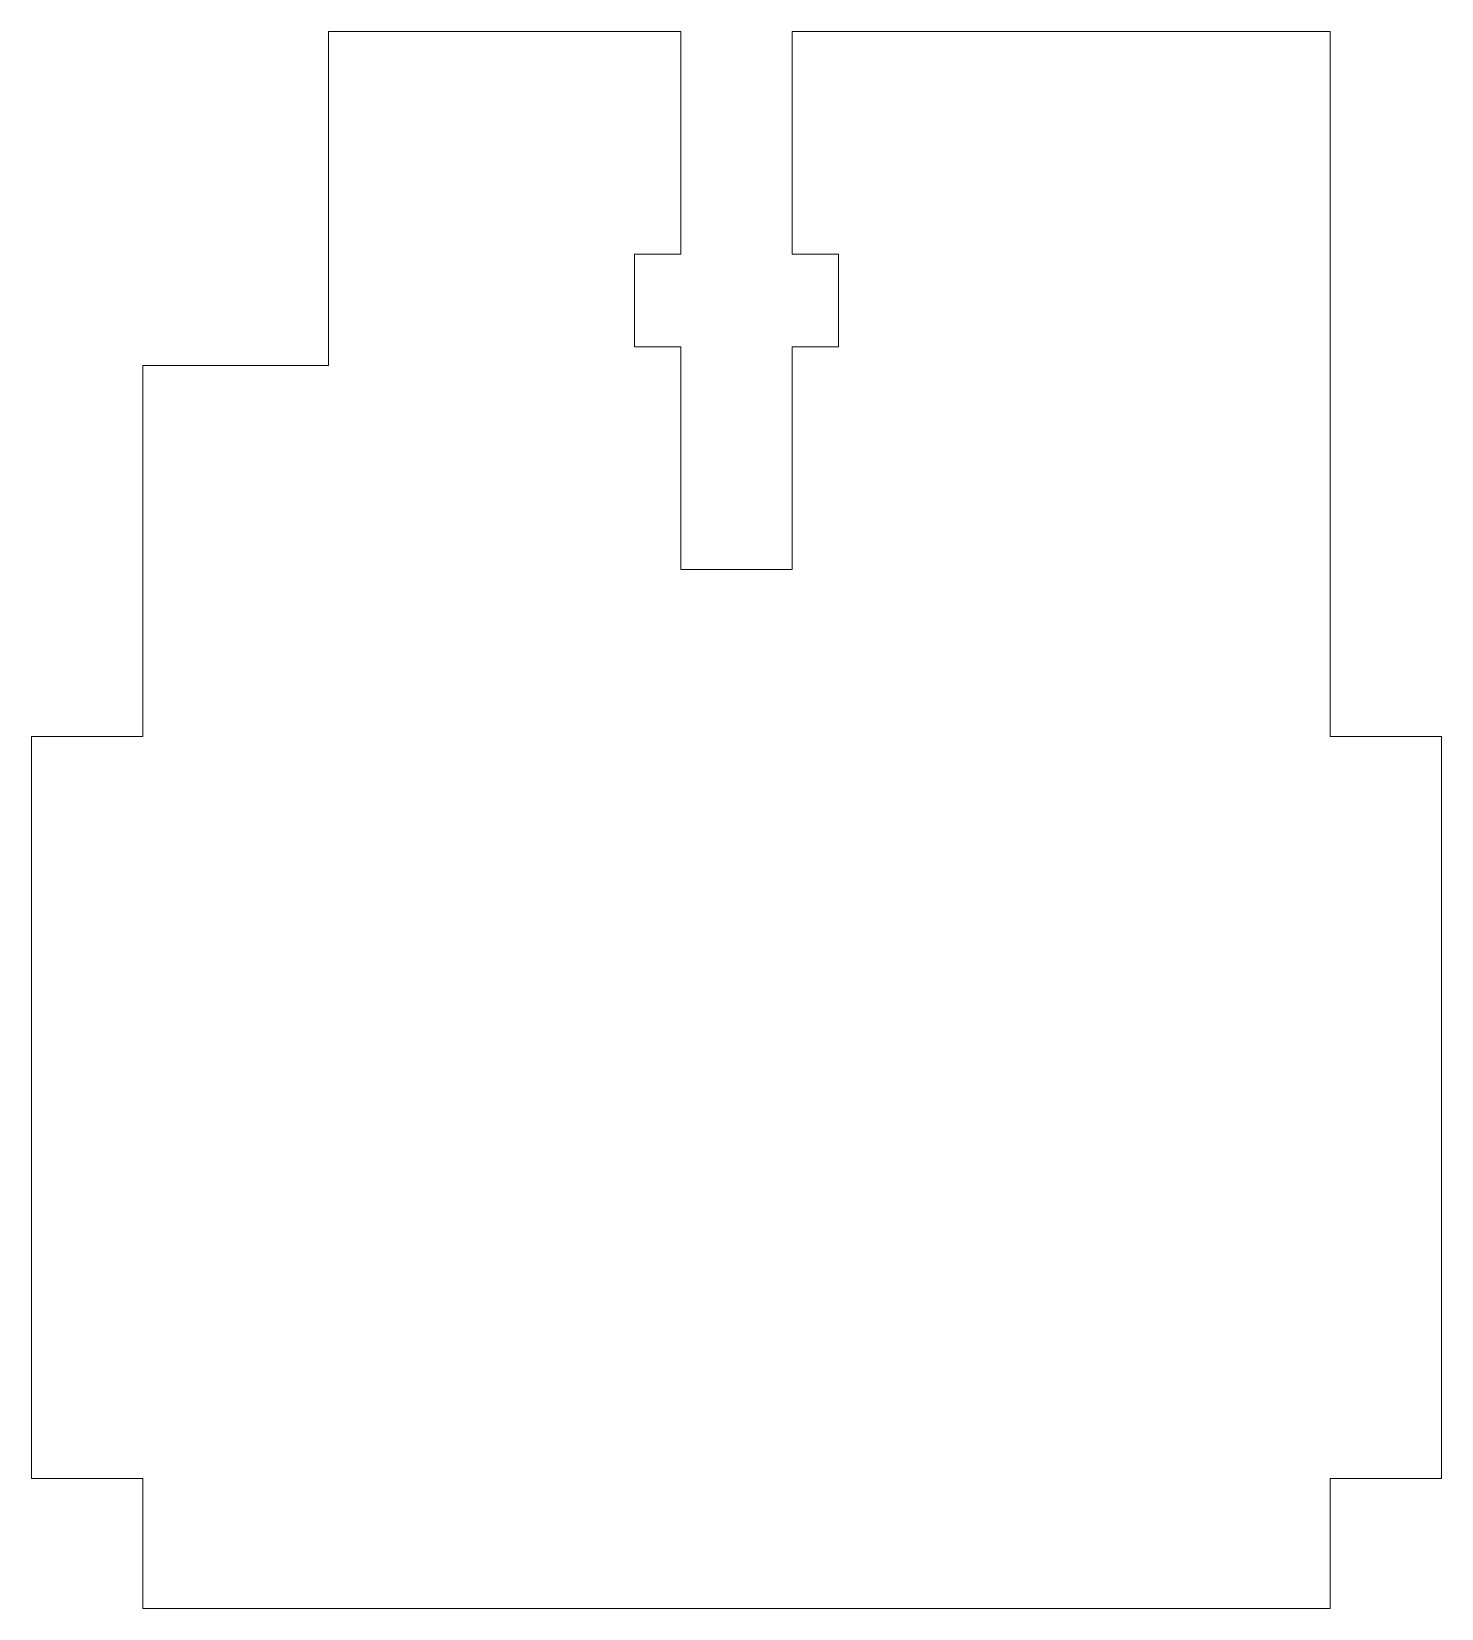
# Model space of a CAD drawing. Header units: millimetres. Extents: x -3 to 35, y 0 to 42.5.
import ezdxf

# ---------------------------------------------------------------- set-up
doc = ezdxf.new("R2010")
doc.units = ezdxf.units.MM

msp = doc.modelspace()

# ---------------------------------------------------------------- linework, layer by layer
at = {"color": 7, "linetype": 'Continuous', "lineweight": 15}
for p, q in [((5, 33.5), (5, 42.5)), ((14.5, 42.5), (5, 42.5)), ((14.5, 42.5), (14.5, 36.5)), ((17.5, 36.5), (17.5, 42.5)), ((32, 42.5), (17.5, 42.5)), ((32, 23.5), (32, 42.5)), ((14.5, 36.5), (13.25, 36.5)), ((13.25, 36.5), (13.25, 34)), ((18.75, 36.5), (17.5, 36.5)), ((18.75, 34), (18.75, 36.5)), ((13.25, 34), (14.5, 34)), ((14.5, 34), (14.5, 28)), ((17.5, 28), (17.5, 34)), ((17.5, 34), (18.75, 34)), ((0, 33.5), (5, 33.5)), ((0, 33.5), (0, 23.5)), ((14.5, 28), (17.5, 28)), ((-3, 23.5), (-3, 3.5)), ((-3, 23.5), (0, 23.5)), ((32, 23.5), (35, 23.5)), ((35, 23.5), (35, 3.5)), ((-3, 3.5), (0, 3.5)), ((0, 3.5), (0, 0)), ((32, 3.5), (35, 3.5)), ((32, 0), (32, 3.5)), ((0, 0), (32, 0))]:
    msp.add_line(p, q, dxfattribs=at)

doc.saveas('drawing.dxf')
